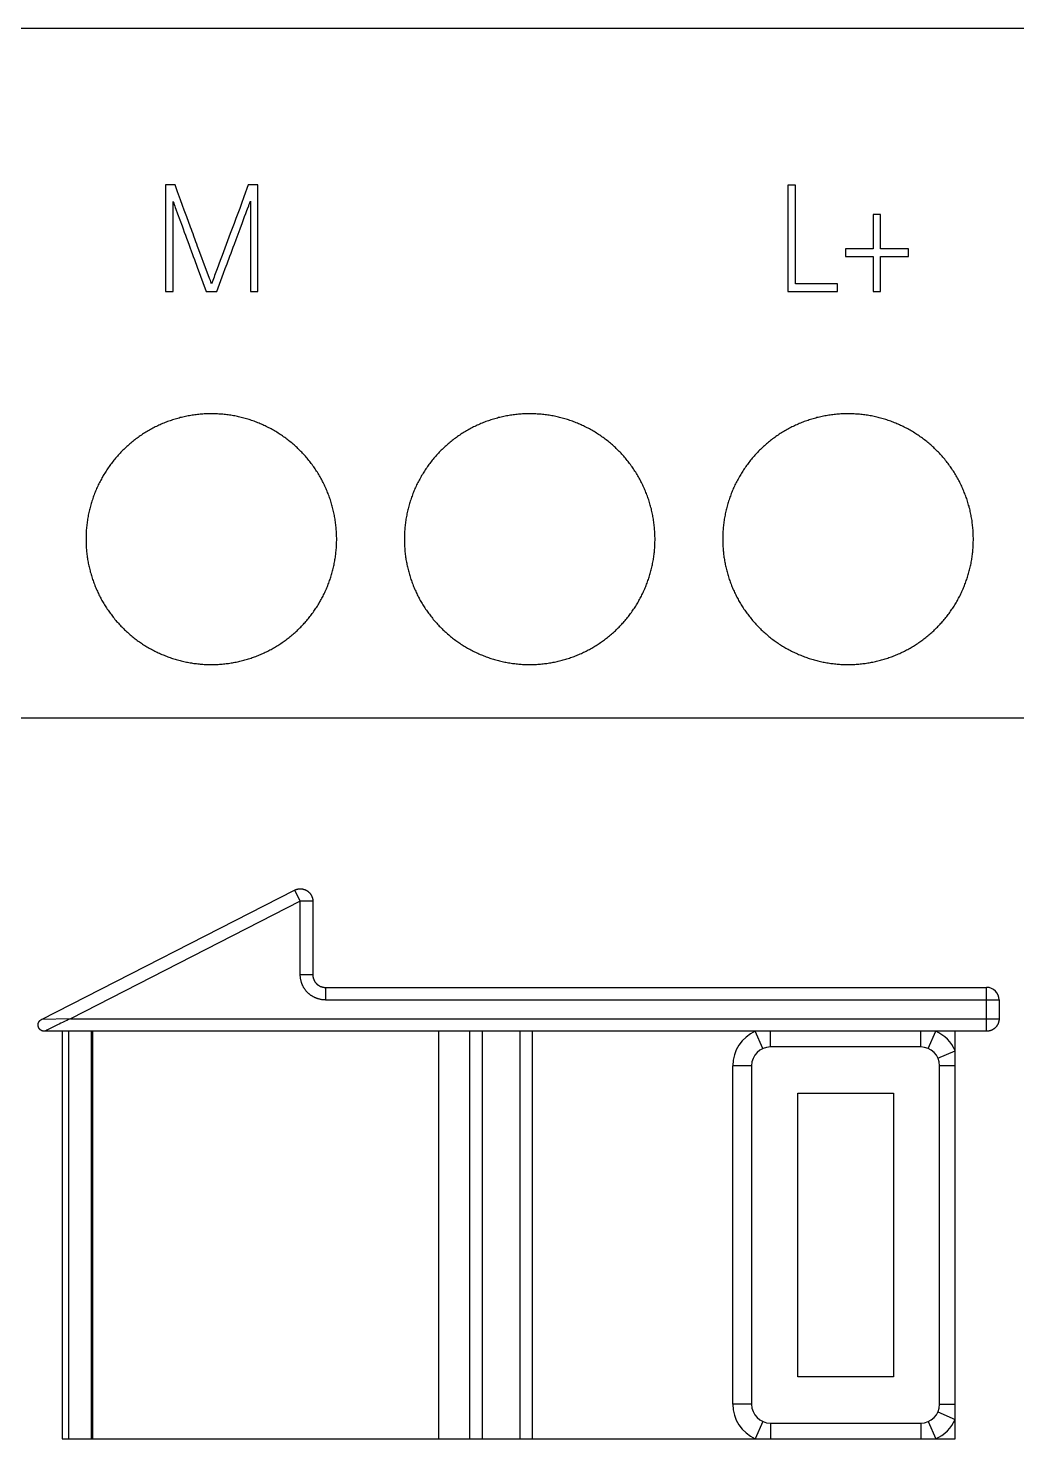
# Model space of a CAD drawing. Extents: x 0 to 420, y 0 to 297.
# Drawn here: x 114.74 to 130.51, y 214.7 to 237.2 of the extents above; entities that cross this region are included whole.
import ezdxf

# ---------------------------------------------------------------- set-up
doc = ezdxf.new("R2010")
doc.units = 0
doc.header["$LTSCALE"] = 23.1
doc.layers.add('10000_FRONT', color=7, linetype='CONTINUOUS')
doc.layers.add('10500_FRONT_LABELING', color=7, linetype='CONTINUOUS')

msp = doc.modelspace()

# ---------------------------------------------------------------- linework, layer by layer
at = {"layer": '10000_FRONT', "color": 7, "linetype": 'CONTINUOUS'}
for p, q in [((107.531, 237.197), (143.031, 237.197)), ((107.531, 226.197), (143.031, 226.197)), ((114.951, 221.386), (118.99, 223.448)), ((118.99, 223.448), (119.081, 223.27)), ((119.081, 223.27), (115.412, 221.397)), ((119.081, 222.097), (119.081, 223.27)), ((119.281, 223.27), (119.081, 223.27)), ((119.281, 223.27), (119.281, 222.097)), ((119.281, 222.097), (119.081, 222.097)), ((119.481, 221.897), (119.481, 221.697)), ((119.481, 221.897), (130.031, 221.897)), ((130.031, 221.197), (130.031, 221.897)), ((119.481, 221.697), (130.231, 221.697)), ((130.231, 221.697), (130.231, 221.397)), ((115.412, 221.397), (114.951, 221.386)), ((115.001, 221.199), (114.996, 221.197)), ((130.031, 221.197), (114.996, 221.197)), ((115.027, 221.212), (115.001, 221.199)), ((115.089, 221.241), (115.037, 221.217)), ((115.166, 221.278), (115.089, 221.241)), ((115.26, 221.324), (115.233, 221.31)), ((115.288, 221.337), (115.26, 221.324)), ((115.281, 221.197), (115.281, 214.697)), ((115.329, 221.357), (115.288, 221.337)), ((115.357, 221.37), (115.329, 221.357)), ((115.384, 221.384), (115.357, 221.37)), ((115.381, 221.197), (115.381, 214.697)), ((115.412, 221.397), (115.384, 221.384)), ((115.412, 221.397), (130.231, 221.397)), ((115.746, 221.197), (115.746, 214.697)), ((115.762, 221.197), (115.762, 214.697)), ((121.29, 214.697), (121.29, 221.197)), ((121.781, 221.197), (121.781, 214.697)), ((121.981, 221.197), (121.981, 214.697)), ((122.581, 221.197), (122.581, 214.697)), ((122.781, 221.197), (122.781, 214.697)), ((126.461, 220.922), (126.341, 221.197)), ((126.581, 220.947), (126.581, 221.197)), ((128.981, 220.947), (128.981, 221.197)), ((129.101, 220.922), (129.221, 221.197)), ((129.531, 214.697), (129.531, 221.197)), ((128.981, 220.947), (126.581, 220.947)), ((129.256, 220.767), (129.531, 220.887)), ((125.981, 215.247), (125.981, 220.647)), ((126.281, 220.647), (125.981, 220.647)), ((126.281, 220.647), (126.281, 215.247)), ((129.281, 215.247), (129.281, 220.647)), ((129.531, 220.647), (129.281, 220.647)), ((127.018, 215.684), (127.018, 220.21)), ((127.018, 220.21), (128.544, 220.21)), ((128.544, 220.21), (128.544, 215.684)), ((128.544, 215.684), (127.018, 215.684)), ((126.281, 215.247), (125.981, 215.247)), ((129.256, 215.127), (129.531, 215.007)), ((129.281, 215.247), (129.531, 215.247)), ((126.461, 214.972), (126.341, 214.697)), ((126.581, 214.947), (126.581, 214.697)), ((126.581, 214.947), (128.981, 214.947)), ((128.981, 214.947), (128.981, 214.697)), ((129.101, 214.972), (129.221, 214.697)), ((115.281, 214.697), (129.531, 214.697))]:
    msp.add_line(p, q, dxfattribs=at)
for points in [[(119.661, 229.047), (119.661, 229.068), (119.66, 229.09), (119.66, 229.111), (119.659, 229.132), (119.658, 229.154), (119.657, 229.175), (119.655, 229.196), (119.653, 229.217), (119.652, 229.238), (119.649, 229.259), (119.647, 229.28), (119.644, 229.301), (119.642, 229.322), (119.639, 229.343), (119.635, 229.364), (119.632, 229.385), (119.628, 229.406), (119.624, 229.426), (119.62, 229.447), (119.616, 229.468), (119.611, 229.489), (119.607, 229.509), (119.602, 229.53), (119.596, 229.55), (119.591, 229.571), (119.585, 229.591), (119.579, 229.612), (119.573, 229.632), (119.567, 229.652), (119.56, 229.673), (119.554, 229.693), (119.547, 229.713), (119.539, 229.733), (119.532, 229.753), (119.524, 229.773), (119.516, 229.793), (119.508, 229.813), (119.5, 229.832), (119.492, 229.852), (119.483, 229.871), (119.474, 229.891), (119.465, 229.91), (119.456, 229.929), (119.446, 229.948), (119.437, 229.967), (119.427, 229.985), (119.417, 230.004), (119.407, 230.022), (119.396, 230.041), (119.386, 230.059), (119.375, 230.077), (119.364, 230.095), (119.353, 230.113), (119.341, 230.131), (119.33, 230.149), (119.318, 230.167), (119.306, 230.184), (119.294, 230.202), (119.281, 230.219), (119.269, 230.236), (119.256, 230.253), (119.243, 230.27), (119.23, 230.287), (119.216, 230.304), (119.203, 230.321), (119.189, 230.337), (119.175, 230.353), (119.161, 230.369), (119.147, 230.385), (119.133, 230.401), (119.118, 230.417), (119.104, 230.432), (119.089, 230.447), (119.074, 230.462), (119.059, 230.477), (119.043, 230.492), (119.028, 230.507), (119.013, 230.521), (118.997, 230.535), (118.981, 230.549), (118.965, 230.563), (118.949, 230.577), (118.933, 230.591), (118.916, 230.604), (118.9, 230.617), (118.883, 230.63), (118.866, 230.643), (118.849, 230.656), (118.832, 230.668), (118.814, 230.681), (118.797, 230.693), (118.779, 230.705), (118.761, 230.717), (118.743, 230.729), (118.725, 230.74), (118.707, 230.751), (118.689, 230.763), (118.67, 230.774), (118.652, 230.784), (118.633, 230.795), (118.614, 230.805), (118.595, 230.815), (118.576, 230.825), (118.557, 230.835), (118.538, 230.844), (118.519, 230.853), (118.5, 230.862), (118.481, 230.871), (118.461, 230.88), (118.442, 230.888), (118.422, 230.896), (118.402, 230.904), (118.383, 230.912), (118.363, 230.92), (118.343, 230.927), (118.323, 230.934), (118.303, 230.941), (118.282, 230.948), (118.262, 230.954), (118.242, 230.961), (118.221, 230.967), (118.201, 230.973), (118.18, 230.978), (118.159, 230.984), (118.139, 230.989), (118.118, 230.994), (118.097, 230.999), (118.076, 231.003), (118.055, 231.008), (118.034, 231.012), (118.012, 231.016), (117.991, 231.019), (117.97, 231.023), (117.949, 231.026), (117.928, 231.029), (117.907, 231.032), (117.886, 231.034), (117.864, 231.037), (117.843, 231.039), (117.822, 231.04), (117.801, 231.042), (117.78, 231.043), (117.758, 231.045), (117.737, 231.045), (117.716, 231.046), (117.695, 231.047), (117.673, 231.047), (117.652, 231.047), (117.631, 231.047), (117.609, 231.046), (117.588, 231.046), (117.567, 231.045), (117.545, 231.044), (117.524, 231.042), (117.503, 231.041), (117.481, 231.039), (117.46, 231.037), (117.439, 231.035), (117.417, 231.032), (117.396, 231.029), (117.375, 231.026), (117.353, 231.023), (117.332, 231.02), (117.311, 231.016), (117.29, 231.012), (117.269, 231.008), (117.248, 231.004), (117.227, 230.999), (117.206, 230.995), (117.186, 230.99), (117.165, 230.985), (117.145, 230.979), (117.124, 230.974), (117.104, 230.968), (117.083, 230.962), (117.063, 230.956), (117.043, 230.949), (117.022, 230.942), (117.002, 230.935), (116.982, 230.928), (116.962, 230.921), (116.942, 230.913), (116.922, 230.906), (116.903, 230.898), (116.883, 230.89), (116.863, 230.881), (116.844, 230.872), (116.824, 230.864), (116.805, 230.854), (116.785, 230.845), (116.766, 230.836), (116.747, 230.826), (116.728, 230.816), (116.709, 230.806), (116.69, 230.796), (116.672, 230.785), (116.653, 230.775), (116.635, 230.764), (116.616, 230.753)], [(124.741, 229.047), (124.741, 229.068), (124.74, 229.09), (124.74, 229.111), (124.739, 229.132), (124.738, 229.154), (124.737, 229.175), (124.735, 229.196), (124.733, 229.217), (124.732, 229.238), (124.729, 229.259), (124.727, 229.28), (124.724, 229.301), (124.722, 229.322), (124.719, 229.343), (124.715, 229.364), (124.712, 229.385), (124.708, 229.406), (124.704, 229.426), (124.7, 229.447), (124.696, 229.468), (124.691, 229.489), (124.687, 229.509), (124.682, 229.53), (124.676, 229.55), (124.671, 229.571), (124.665, 229.591), (124.659, 229.612), (124.653, 229.632), (124.647, 229.652), (124.64, 229.673), (124.634, 229.693), (124.627, 229.713), (124.619, 229.733), (124.612, 229.753), (124.604, 229.773), (124.596, 229.793), (124.588, 229.813), (124.58, 229.832), (124.572, 229.852), (124.563, 229.871), (124.554, 229.891), (124.545, 229.91), (124.536, 229.929), (124.526, 229.948), (124.517, 229.967), (124.507, 229.985), (124.497, 230.004), (124.487, 230.022), (124.476, 230.041), (124.466, 230.059), (124.455, 230.077), (124.444, 230.095), (124.433, 230.113), (124.421, 230.131), (124.41, 230.149), (124.398, 230.167), (124.386, 230.184), (124.374, 230.202), (124.361, 230.219), (124.349, 230.236), (124.336, 230.253), (124.323, 230.27), (124.31, 230.287), (124.296, 230.304), (124.283, 230.321), (124.269, 230.337), (124.255, 230.353), (124.241, 230.369), (124.227, 230.385), (124.213, 230.401), (124.198, 230.417), (124.184, 230.432), (124.169, 230.447), (124.154, 230.462), (124.139, 230.477), (124.123, 230.492), (124.108, 230.507), (124.093, 230.521), (124.077, 230.535), (124.061, 230.549), (124.045, 230.563), (124.029, 230.577), (124.013, 230.591), (123.996, 230.604), (123.98, 230.617), (123.963, 230.63), (123.946, 230.643), (123.929, 230.656), (123.912, 230.668), (123.894, 230.681), (123.877, 230.693), (123.859, 230.705), (123.841, 230.717), (123.823, 230.729), (123.805, 230.74), (123.787, 230.751), (123.769, 230.763), (123.75, 230.774), (123.732, 230.784), (123.713, 230.795), (123.694, 230.805), (123.675, 230.815), (123.656, 230.825), (123.637, 230.835), (123.618, 230.844), (123.599, 230.853), (123.58, 230.862), (123.561, 230.871), (123.541, 230.88), (123.522, 230.888), (123.502, 230.896), (123.482, 230.904), (123.463, 230.912), (123.443, 230.92), (123.423, 230.927), (123.403, 230.934), (123.383, 230.941), (123.362, 230.948), (123.342, 230.954), (123.322, 230.961), (123.301, 230.967), (123.281, 230.973), (123.26, 230.978), (123.239, 230.984), (123.219, 230.989), (123.198, 230.994), (123.177, 230.999), (123.156, 231.003), (123.135, 231.008), (123.114, 231.012), (123.092, 231.016), (123.071, 231.019), (123.05, 231.023), (123.029, 231.026), (123.008, 231.029), (122.987, 231.032), (122.966, 231.034), (122.944, 231.037), (122.923, 231.039), (122.902, 231.04), (122.881, 231.042), (122.86, 231.043), (122.838, 231.045), (122.817, 231.045), (122.796, 231.046), (122.775, 231.047), (122.753, 231.047), (122.732, 231.047), (122.711, 231.047), (122.689, 231.046), (122.668, 231.046), (122.647, 231.045), (122.625, 231.044), (122.604, 231.042), (122.583, 231.041), (122.561, 231.039), (122.54, 231.037), (122.519, 231.035), (122.497, 231.032), (122.476, 231.029), (122.455, 231.026), (122.433, 231.023), (122.412, 231.02), (122.391, 231.016), (122.37, 231.012), (122.349, 231.008), (122.328, 231.004), (122.307, 230.999), (122.286, 230.995), (122.266, 230.99), (122.245, 230.985), (122.225, 230.979), (122.204, 230.974), (122.184, 230.968), (122.163, 230.962), (122.143, 230.956), (122.123, 230.949), (122.102, 230.942), (122.082, 230.935), (122.062, 230.928), (122.042, 230.921), (122.022, 230.913), (122.002, 230.906), (121.983, 230.898), (121.963, 230.89), (121.943, 230.881), (121.924, 230.872), (121.904, 230.864), (121.885, 230.854), (121.865, 230.845), (121.846, 230.836), (121.827, 230.826), (121.808, 230.816), (121.789, 230.806), (121.77, 230.796), (121.752, 230.785), (121.733, 230.775), (121.715, 230.764), (121.696, 230.753)], [(129.821, 229.047), (129.821, 229.068), (129.82, 229.09), (129.82, 229.111), (129.819, 229.132), (129.818, 229.154), (129.817, 229.175), (129.815, 229.196), (129.813, 229.217), (129.812, 229.238), (129.809, 229.259), (129.807, 229.28), (129.804, 229.301), (129.802, 229.322), (129.799, 229.343), (129.795, 229.364), (129.792, 229.385), (129.788, 229.406), (129.784, 229.426), (129.78, 229.447), (129.776, 229.468), (129.771, 229.489), (129.767, 229.509), (129.762, 229.53), (129.756, 229.55), (129.751, 229.571), (129.745, 229.591), (129.739, 229.612), (129.733, 229.632), (129.727, 229.652), (129.72, 229.673), (129.714, 229.693), (129.707, 229.713), (129.699, 229.733), (129.692, 229.753), (129.684, 229.773), (129.676, 229.793), (129.668, 229.813), (129.66, 229.832), (129.652, 229.852), (129.643, 229.871), (129.634, 229.891), (129.625, 229.91), (129.616, 229.929), (129.606, 229.948), (129.597, 229.967), (129.587, 229.985), (129.577, 230.004), (129.567, 230.022), (129.556, 230.041), (129.546, 230.059), (129.535, 230.077), (129.524, 230.095), (129.513, 230.113), (129.501, 230.131), (129.49, 230.149), (129.478, 230.167), (129.466, 230.184), (129.454, 230.202), (129.441, 230.219), (129.429, 230.236), (129.416, 230.253), (129.403, 230.27), (129.39, 230.287), (129.376, 230.304), (129.363, 230.321), (129.349, 230.337), (129.335, 230.353), (129.321, 230.369), (129.307, 230.385), (129.293, 230.401), (129.278, 230.417), (129.264, 230.432), (129.249, 230.447), (129.234, 230.462), (129.219, 230.477), (129.203, 230.492), (129.188, 230.507), (129.173, 230.521), (129.157, 230.535), (129.141, 230.549), (129.125, 230.563), (129.109, 230.577), (129.093, 230.591), (129.076, 230.604), (129.06, 230.617), (129.043, 230.63), (129.026, 230.643), (129.009, 230.656), (128.992, 230.668), (128.974, 230.681), (128.957, 230.693), (128.939, 230.705), (128.921, 230.717), (128.903, 230.729), (128.885, 230.74), (128.867, 230.751), (128.849, 230.763), (128.83, 230.774), (128.812, 230.784), (128.793, 230.795), (128.774, 230.805), (128.755, 230.815), (128.736, 230.825), (128.717, 230.835), (128.698, 230.844), (128.679, 230.853), (128.66, 230.862), (128.641, 230.871), (128.621, 230.88), (128.602, 230.888), (128.582, 230.896), (128.562, 230.904), (128.543, 230.912), (128.523, 230.92), (128.503, 230.927), (128.483, 230.934), (128.463, 230.941), (128.442, 230.948), (128.422, 230.954), (128.402, 230.961), (128.381, 230.967), (128.361, 230.973), (128.34, 230.978), (128.319, 230.984), (128.299, 230.989), (128.278, 230.994), (128.257, 230.999), (128.236, 231.003), (128.215, 231.008), (128.194, 231.012), (128.172, 231.016), (128.151, 231.019), (128.13, 231.023), (128.109, 231.026), (128.088, 231.029), (128.067, 231.032), (128.046, 231.034), (128.024, 231.037), (128.003, 231.039), (127.982, 231.04), (127.961, 231.042), (127.94, 231.043), (127.918, 231.045), (127.897, 231.045), (127.876, 231.046), (127.855, 231.047), (127.833, 231.047), (127.812, 231.047), (127.791, 231.047), (127.769, 231.046), (127.748, 231.046), (127.727, 231.045), (127.705, 231.044), (127.684, 231.042), (127.663, 231.041), (127.641, 231.039), (127.62, 231.037), (127.599, 231.035), (127.577, 231.032), (127.556, 231.029), (127.535, 231.026), (127.513, 231.023), (127.492, 231.02), (127.471, 231.016), (127.45, 231.012), (127.429, 231.008), (127.408, 231.004), (127.387, 230.999), (127.366, 230.995), (127.346, 230.99), (127.325, 230.985), (127.305, 230.979), (127.284, 230.974), (127.264, 230.968), (127.243, 230.962), (127.223, 230.956), (127.203, 230.949), (127.182, 230.942), (127.162, 230.935), (127.142, 230.928), (127.122, 230.921), (127.102, 230.913), (127.082, 230.906), (127.063, 230.898), (127.043, 230.89), (127.023, 230.881), (127.004, 230.872), (126.984, 230.864), (126.965, 230.854), (126.945, 230.845), (126.926, 230.836), (126.907, 230.826), (126.888, 230.816), (126.869, 230.806), (126.85, 230.796), (126.832, 230.785), (126.813, 230.775), (126.795, 230.764), (126.776, 230.753)], [(116.616, 230.753), (116.598, 230.741), (116.58, 230.73), (116.563, 230.719), (116.545, 230.707), (116.527, 230.695), (116.51, 230.683), (116.493, 230.67), (116.475, 230.658), (116.458, 230.645), (116.442, 230.632), (116.425, 230.619), (116.408, 230.606), (116.392, 230.593), (116.375, 230.579), (116.359, 230.565), (116.343, 230.551), (116.327, 230.537), (116.311, 230.523), (116.296, 230.509), (116.28, 230.494), (116.265, 230.479), (116.249, 230.464), (116.234, 230.449), (116.219, 230.433), (116.204, 230.418), (116.19, 230.402), (116.175, 230.386), (116.161, 230.37), (116.147, 230.354), (116.133, 230.338), (116.12, 230.322), (116.106, 230.305), (116.093, 230.289), (116.08, 230.272), (116.067, 230.255), (116.054, 230.238), (116.042, 230.221), (116.029, 230.204), (116.017, 230.187), (116.005, 230.169), (115.994, 230.152), (115.982, 230.134), (115.971, 230.116), (115.959, 230.098), (115.948, 230.08), (115.937, 230.062), (115.927, 230.044), (115.916, 230.025), (115.906, 230.006), (115.896, 229.988), (115.886, 229.969), (115.876, 229.95), (115.867, 229.931), (115.857, 229.911), (115.848, 229.892), (115.839, 229.873), (115.83, 229.853), (115.822, 229.833), (115.814, 229.814), (115.806, 229.794), (115.798, 229.774), (115.79, 229.755), (115.783, 229.735), (115.776, 229.715), (115.769, 229.695), (115.762, 229.675), (115.755, 229.654), (115.749, 229.634), (115.743, 229.614), (115.737, 229.594), (115.731, 229.573), (115.726, 229.553), (115.721, 229.532), (115.716, 229.512), (115.711, 229.491), (115.706, 229.471), (115.702, 229.45), (115.698, 229.429), (115.694, 229.408), (115.69, 229.387), (115.686, 229.366), (115.683, 229.345), (115.68, 229.324), (115.677, 229.303), (115.675, 229.282), (115.672, 229.261), (115.67, 229.239), (115.668, 229.218), (115.666, 229.197), (115.665, 229.175), (115.664, 229.154), (115.663, 229.133), (115.662, 229.111), (115.661, 229.09), (115.661, 229.068), (115.661, 229.047)], [(121.696, 230.753), (121.678, 230.741), (121.66, 230.73), (121.643, 230.719), (121.625, 230.707), (121.607, 230.695), (121.59, 230.683), (121.573, 230.67), (121.555, 230.658), (121.538, 230.645), (121.522, 230.632), (121.505, 230.619), (121.488, 230.606), (121.472, 230.593), (121.455, 230.579), (121.439, 230.565), (121.423, 230.551), (121.407, 230.537), (121.391, 230.523), (121.376, 230.509), (121.36, 230.494), (121.345, 230.479), (121.329, 230.464), (121.314, 230.449), (121.299, 230.433), (121.284, 230.418), (121.27, 230.402), (121.255, 230.386), (121.241, 230.37), (121.227, 230.354), (121.213, 230.338), (121.2, 230.322), (121.186, 230.305), (121.173, 230.289), (121.16, 230.272), (121.147, 230.255), (121.134, 230.238), (121.122, 230.221), (121.109, 230.204), (121.097, 230.187), (121.085, 230.169), (121.074, 230.152), (121.062, 230.134), (121.051, 230.116), (121.039, 230.098), (121.028, 230.08), (121.017, 230.062), (121.007, 230.044), (120.996, 230.025), (120.986, 230.006), (120.976, 229.988), (120.966, 229.969), (120.956, 229.95), (120.947, 229.931), (120.937, 229.911), (120.928, 229.892), (120.919, 229.873), (120.91, 229.853), (120.902, 229.833), (120.894, 229.814), (120.886, 229.794), (120.878, 229.774), (120.87, 229.755), (120.863, 229.735), (120.856, 229.715), (120.849, 229.695), (120.842, 229.675), (120.835, 229.654), (120.829, 229.634), (120.823, 229.614), (120.817, 229.594), (120.811, 229.573), (120.806, 229.553), (120.801, 229.532), (120.796, 229.512), (120.791, 229.491), (120.786, 229.471), (120.782, 229.45), (120.778, 229.429), (120.774, 229.408), (120.77, 229.387), (120.766, 229.366), (120.763, 229.345), (120.76, 229.324), (120.757, 229.303), (120.755, 229.282), (120.752, 229.261), (120.75, 229.239), (120.748, 229.218), (120.746, 229.197), (120.745, 229.175), (120.744, 229.154), (120.743, 229.133), (120.742, 229.111), (120.741, 229.09), (120.741, 229.068), (120.741, 229.047)], [(126.776, 230.753), (126.758, 230.741), (126.74, 230.73), (126.723, 230.719), (126.705, 230.707), (126.687, 230.695), (126.67, 230.683), (126.653, 230.67), (126.635, 230.658), (126.618, 230.645), (126.602, 230.632), (126.585, 230.619), (126.568, 230.606), (126.552, 230.593), (126.535, 230.579), (126.519, 230.565), (126.503, 230.551), (126.487, 230.537), (126.471, 230.523), (126.456, 230.509), (126.44, 230.494), (126.425, 230.479), (126.409, 230.464), (126.394, 230.449), (126.379, 230.433), (126.364, 230.418), (126.35, 230.402), (126.335, 230.386), (126.321, 230.37), (126.307, 230.354), (126.293, 230.338), (126.28, 230.322), (126.266, 230.305), (126.253, 230.289), (126.24, 230.272), (126.227, 230.255), (126.214, 230.238), (126.202, 230.221), (126.189, 230.204), (126.177, 230.187), (126.165, 230.169), (126.154, 230.152), (126.142, 230.134), (126.131, 230.116), (126.119, 230.098), (126.108, 230.08), (126.097, 230.062), (126.087, 230.044), (126.076, 230.025), (126.066, 230.006), (126.056, 229.988), (126.046, 229.969), (126.036, 229.95), (126.027, 229.931), (126.017, 229.911), (126.008, 229.892), (125.999, 229.873), (125.99, 229.853), (125.982, 229.833), (125.974, 229.814), (125.966, 229.794), (125.958, 229.774), (125.95, 229.755), (125.943, 229.735), (125.936, 229.715), (125.929, 229.695), (125.922, 229.675), (125.915, 229.654), (125.909, 229.634), (125.903, 229.614), (125.897, 229.594), (125.891, 229.573), (125.886, 229.553), (125.881, 229.532), (125.876, 229.512), (125.871, 229.491), (125.866, 229.471), (125.862, 229.45), (125.858, 229.429), (125.854, 229.408), (125.85, 229.387), (125.846, 229.366), (125.843, 229.345), (125.84, 229.324), (125.837, 229.303), (125.835, 229.282), (125.832, 229.261), (125.83, 229.239), (125.828, 229.218), (125.826, 229.197), (125.825, 229.175), (125.824, 229.154), (125.823, 229.133), (125.822, 229.111), (125.821, 229.09), (125.821, 229.068), (125.821, 229.047)], [(115.661, 229.047), (115.661, 229.026), (115.661, 229.006), (115.662, 228.985), (115.662, 228.965), (115.663, 228.945), (115.665, 228.924), (115.666, 228.904), (115.667, 228.883), (115.669, 228.863), (115.671, 228.843), (115.673, 228.823), (115.676, 228.803), (115.678, 228.782), (115.681, 228.762), (115.684, 228.742), (115.687, 228.722), (115.691, 228.702), (115.694, 228.682), (115.698, 228.662), (115.702, 228.642), (115.706, 228.622), (115.711, 228.603), (115.715, 228.583), (115.72, 228.563), (115.725, 228.543), (115.73, 228.524), (115.736, 228.504), (115.742, 228.484), (115.747, 228.465), (115.753, 228.445), (115.76, 228.426), (115.766, 228.406), (115.773, 228.387), (115.78, 228.367), (115.787, 228.348), (115.794, 228.329), (115.802, 228.31), (115.809, 228.291), (115.817, 228.272), (115.825, 228.253), (115.833, 228.234), (115.842, 228.216), (115.85, 228.197), (115.859, 228.179), (115.868, 228.161), (115.877, 228.142), (115.886, 228.124), (115.896, 228.106), (115.905, 228.088), (115.915, 228.071), (115.925, 228.053), (115.935, 228.035), (115.946, 228.018), (115.956, 228), (115.967, 227.983), (115.978, 227.966), (115.989, 227.949), (116, 227.932), (116.012, 227.915), (116.024, 227.898), (116.035, 227.882), (116.047, 227.865), (116.06, 227.848), (116.072, 227.832), (116.085, 227.816), (116.097, 227.8), (116.11, 227.784), (116.123, 227.768), (116.137, 227.752), (116.15, 227.736), (116.164, 227.721), (116.177, 227.706), (116.191, 227.691), (116.205, 227.676), (116.219, 227.661), (116.233, 227.646), (116.248, 227.632), (116.262, 227.617), (116.277, 227.603), (116.292, 227.589), (116.307, 227.575), (116.322, 227.561), (116.337, 227.548), (116.352, 227.535), (116.368, 227.521), (116.383, 227.508), (116.399, 227.495), (116.415, 227.482), (116.431, 227.47), (116.447, 227.457), (116.463, 227.445), (116.48, 227.433), (116.496, 227.421), (116.513, 227.409), (116.53, 227.397), (116.547, 227.386), (116.564, 227.374), (116.581, 227.363), (116.599, 227.352), (116.616, 227.341), (116.634, 227.331), (116.652, 227.32), (116.67, 227.31), (116.688, 227.3), (116.706, 227.29), (116.724, 227.28), (116.742, 227.271), (116.76, 227.261), (116.778, 227.252), (116.797, 227.243), (116.815, 227.234), (116.834, 227.226), (116.852, 227.218), (116.871, 227.209), (116.89, 227.201), (116.909, 227.194), (116.928, 227.186), (116.947, 227.179), (116.966, 227.172), (116.985, 227.165), (117.004, 227.158), (117.024, 227.151), (117.043, 227.145), (117.063, 227.138), (117.082, 227.132), (117.102, 227.127), (117.122, 227.121), (117.141, 227.116), (117.161, 227.11), (117.181, 227.105), (117.201, 227.1), (117.222, 227.096), (117.242, 227.091), (117.262, 227.087), (117.282, 227.083), (117.303, 227.079), (117.323, 227.076), (117.343, 227.072), (117.363, 227.069), (117.384, 227.066), (117.404, 227.064), (117.424, 227.061), (117.445, 227.059), (117.465, 227.057), (117.485, 227.055), (117.506, 227.053), (117.526, 227.052), (117.547, 227.05), (117.567, 227.049), (117.587, 227.048), (117.608, 227.048), (117.628, 227.047), (117.649, 227.047), (117.669, 227.047), (117.69, 227.047), (117.71, 227.048), (117.73, 227.048), (117.751, 227.049), (117.771, 227.05), (117.792, 227.051), (117.812, 227.053), (117.833, 227.054), (117.854, 227.056), (117.874, 227.058), (117.895, 227.061), (117.915, 227.063), (117.936, 227.066), (117.956, 227.069), (117.977, 227.072), (117.997, 227.075), (118.017, 227.079), (118.037, 227.083), (118.057, 227.087), (118.077, 227.091), (118.098, 227.095), (118.117, 227.1), (118.137, 227.105), (118.157, 227.11), (118.177, 227.115), (118.197, 227.12), (118.216, 227.126), (118.236, 227.131), (118.255, 227.137), (118.275, 227.144), (118.294, 227.15), (118.314, 227.157), (118.333, 227.163), (118.352, 227.17), (118.371, 227.177), (118.39, 227.185), (118.409, 227.192), (118.428, 227.2), (118.447, 227.208), (118.466, 227.216), (118.485, 227.225), (118.504, 227.233), (118.522, 227.242), (118.541, 227.251), (118.56, 227.26)], [(118.56, 227.26), (118.578, 227.27), (118.596, 227.279), (118.614, 227.289), (118.632, 227.299), (118.65, 227.309), (118.668, 227.319), (118.686, 227.33), (118.703, 227.34), (118.721, 227.351), (118.738, 227.362), (118.755, 227.373), (118.772, 227.384), (118.789, 227.396), (118.806, 227.407), (118.822, 227.419), (118.839, 227.431), (118.855, 227.443), (118.872, 227.455), (118.888, 227.468), (118.904, 227.48), (118.92, 227.493), (118.936, 227.506), (118.951, 227.519), (118.967, 227.532), (118.982, 227.546), (118.998, 227.559), (119.013, 227.573), (119.028, 227.587), (119.043, 227.601), (119.058, 227.616), (119.072, 227.63), (119.087, 227.645), (119.101, 227.659), (119.115, 227.674), (119.129, 227.689), (119.143, 227.705), (119.157, 227.72), (119.17, 227.735), (119.184, 227.751), (119.197, 227.766), (119.21, 227.782), (119.223, 227.798), (119.235, 227.814), (119.248, 227.83), (119.26, 227.846), (119.272, 227.863), (119.284, 227.879), (119.296, 227.896), (119.308, 227.912), (119.319, 227.929), (119.331, 227.946), (119.342, 227.963), (119.353, 227.98), (119.363, 227.998), (119.374, 228.015), (119.384, 228.033), (119.395, 228.05), (119.405, 228.068), (119.415, 228.086), (119.424, 228.104), (119.434, 228.122), (119.443, 228.14), (119.453, 228.159), (119.462, 228.177), (119.471, 228.196), (119.479, 228.214), (119.488, 228.233), (119.496, 228.252), (119.504, 228.271), (119.512, 228.29), (119.519, 228.309), (119.527, 228.328), (119.534, 228.347), (119.541, 228.366), (119.548, 228.385), (119.555, 228.404), (119.561, 228.424), (119.567, 228.443), (119.573, 228.462), (119.579, 228.482), (119.585, 228.501), (119.59, 228.521), (119.596, 228.541), (119.601, 228.56), (119.605, 228.58), (119.61, 228.6), (119.615, 228.62), (119.619, 228.64), (119.623, 228.659), (119.627, 228.679), (119.63, 228.7), (119.634, 228.72), (119.637, 228.74), (119.64, 228.76), (119.643, 228.78), (119.646, 228.801), (119.648, 228.821), (119.65, 228.842), (119.652, 228.862), (119.654, 228.883), (119.656, 228.903), (119.657, 228.924), (119.658, 228.944), (119.659, 228.965), (119.66, 228.985), (119.66, 229.006), (119.661, 229.026), (119.661, 229.047)], [(120.741, 229.047), (120.741, 229.026), (120.741, 229.006), (120.742, 228.985), (120.742, 228.965), (120.743, 228.945), (120.745, 228.924), (120.746, 228.904), (120.747, 228.883), (120.749, 228.863), (120.751, 228.843), (120.753, 228.823), (120.756, 228.803), (120.758, 228.782), (120.761, 228.762), (120.764, 228.742), (120.767, 228.722), (120.771, 228.702), (120.774, 228.682), (120.778, 228.662), (120.782, 228.642), (120.786, 228.622), (120.791, 228.603), (120.795, 228.583), (120.8, 228.563), (120.805, 228.543), (120.81, 228.524), (120.816, 228.504), (120.822, 228.484), (120.827, 228.465), (120.833, 228.445), (120.84, 228.426), (120.846, 228.406), (120.853, 228.387), (120.86, 228.367), (120.867, 228.348), (120.874, 228.329), (120.882, 228.31), (120.889, 228.291), (120.897, 228.272), (120.905, 228.253), (120.913, 228.234), (120.922, 228.216), (120.93, 228.197), (120.939, 228.179), (120.948, 228.161), (120.957, 228.142), (120.966, 228.124), (120.976, 228.106), (120.985, 228.088), (120.995, 228.071), (121.005, 228.053), (121.015, 228.035), (121.026, 228.018), (121.036, 228), (121.047, 227.983), (121.058, 227.966), (121.069, 227.949), (121.08, 227.932), (121.092, 227.915), (121.104, 227.898), (121.115, 227.882), (121.127, 227.865), (121.14, 227.848), (121.152, 227.832), (121.165, 227.816), (121.177, 227.8), (121.19, 227.784), (121.203, 227.768), (121.217, 227.752), (121.23, 227.736), (121.244, 227.721), (121.257, 227.706), (121.271, 227.691), (121.285, 227.676), (121.299, 227.661), (121.313, 227.646), (121.328, 227.632), (121.342, 227.617), (121.357, 227.603), (121.372, 227.589), (121.387, 227.575), (121.402, 227.561), (121.417, 227.548), (121.432, 227.535), (121.448, 227.521), (121.463, 227.508), (121.479, 227.495), (121.495, 227.482), (121.511, 227.47), (121.527, 227.457), (121.543, 227.445), (121.56, 227.433), (121.576, 227.421), (121.593, 227.409), (121.61, 227.397), (121.627, 227.386), (121.644, 227.374), (121.661, 227.363), (121.679, 227.352), (121.696, 227.341), (121.714, 227.331), (121.732, 227.32), (121.75, 227.31), (121.768, 227.3), (121.786, 227.29), (121.804, 227.28), (121.822, 227.271), (121.84, 227.261), (121.858, 227.252), (121.877, 227.243), (121.895, 227.234), (121.914, 227.226), (121.932, 227.218), (121.951, 227.209), (121.97, 227.201), (121.989, 227.194), (122.008, 227.186), (122.027, 227.179), (122.046, 227.172), (122.065, 227.165), (122.084, 227.158), (122.104, 227.151), (122.123, 227.145), (122.143, 227.138), (122.162, 227.132), (122.182, 227.127), (122.202, 227.121), (122.221, 227.116), (122.241, 227.11), (122.261, 227.105), (122.281, 227.1), (122.302, 227.096), (122.322, 227.091), (122.342, 227.087), (122.362, 227.083), (122.383, 227.079), (122.403, 227.076), (122.423, 227.072), (122.443, 227.069), (122.464, 227.066), (122.484, 227.064), (122.504, 227.061), (122.525, 227.059), (122.545, 227.057), (122.565, 227.055), (122.586, 227.053), (122.606, 227.052), (122.627, 227.05), (122.647, 227.049), (122.667, 227.048), (122.688, 227.048), (122.708, 227.047), (122.729, 227.047), (122.749, 227.047), (122.77, 227.047), (122.79, 227.048), (122.81, 227.048), (122.831, 227.049), (122.851, 227.05), (122.872, 227.051), (122.892, 227.053), (122.913, 227.054), (122.934, 227.056), (122.954, 227.058), (122.975, 227.061), (122.995, 227.063), (123.016, 227.066), (123.036, 227.069), (123.057, 227.072), (123.077, 227.075), (123.097, 227.079), (123.117, 227.083), (123.137, 227.087), (123.157, 227.091), (123.178, 227.095), (123.197, 227.1), (123.217, 227.105), (123.237, 227.11), (123.257, 227.115), (123.277, 227.12), (123.296, 227.126), (123.316, 227.131), (123.335, 227.137), (123.355, 227.144), (123.374, 227.15), (123.394, 227.157), (123.413, 227.163), (123.432, 227.17), (123.451, 227.177), (123.47, 227.185), (123.489, 227.192), (123.508, 227.2), (123.527, 227.208), (123.546, 227.216), (123.565, 227.225), (123.584, 227.233), (123.602, 227.242), (123.621, 227.251), (123.64, 227.26)], [(123.64, 227.26), (123.658, 227.27), (123.676, 227.279), (123.694, 227.289), (123.712, 227.299), (123.73, 227.309), (123.748, 227.319), (123.766, 227.33), (123.783, 227.34), (123.801, 227.351), (123.818, 227.362), (123.835, 227.373), (123.852, 227.384), (123.869, 227.396), (123.886, 227.407), (123.902, 227.419), (123.919, 227.431), (123.935, 227.443), (123.952, 227.455), (123.968, 227.468), (123.984, 227.48), (124, 227.493), (124.016, 227.506), (124.031, 227.519), (124.047, 227.532), (124.062, 227.546), (124.078, 227.559), (124.093, 227.573), (124.108, 227.587), (124.123, 227.601), (124.138, 227.616), (124.152, 227.63), (124.167, 227.645), (124.181, 227.659), (124.195, 227.674), (124.209, 227.689), (124.223, 227.705), (124.237, 227.72), (124.25, 227.735), (124.264, 227.751), (124.277, 227.766), (124.29, 227.782), (124.303, 227.798), (124.315, 227.814), (124.328, 227.83), (124.34, 227.846), (124.352, 227.863), (124.364, 227.879), (124.376, 227.896), (124.388, 227.912), (124.399, 227.929), (124.411, 227.946), (124.422, 227.963), (124.433, 227.98), (124.443, 227.998), (124.454, 228.015), (124.464, 228.033), (124.475, 228.05), (124.485, 228.068), (124.495, 228.086), (124.504, 228.104), (124.514, 228.122), (124.523, 228.14), (124.533, 228.159), (124.542, 228.177), (124.551, 228.196), (124.559, 228.214), (124.568, 228.233), (124.576, 228.252), (124.584, 228.271), (124.592, 228.29), (124.599, 228.309), (124.607, 228.328), (124.614, 228.347), (124.621, 228.366), (124.628, 228.385), (124.635, 228.404), (124.641, 228.424), (124.647, 228.443), (124.653, 228.462), (124.659, 228.482), (124.665, 228.501), (124.67, 228.521), (124.676, 228.541), (124.681, 228.56), (124.685, 228.58), (124.69, 228.6), (124.695, 228.62), (124.699, 228.64), (124.703, 228.659), (124.707, 228.679), (124.71, 228.7), (124.714, 228.72), (124.717, 228.74), (124.72, 228.76), (124.723, 228.78), (124.726, 228.801), (124.728, 228.821), (124.73, 228.842), (124.732, 228.862), (124.734, 228.883), (124.736, 228.903), (124.737, 228.924), (124.738, 228.944), (124.739, 228.965), (124.74, 228.985), (124.74, 229.006), (124.741, 229.026), (124.741, 229.047)], [(125.821, 229.047), (125.821, 229.026), (125.821, 229.006), (125.822, 228.985), (125.822, 228.965), (125.823, 228.945), (125.825, 228.924), (125.826, 228.904), (125.827, 228.883), (125.829, 228.863), (125.831, 228.843), (125.833, 228.823), (125.836, 228.803), (125.838, 228.782), (125.841, 228.762), (125.844, 228.742), (125.847, 228.722), (125.851, 228.702), (125.854, 228.682), (125.858, 228.662), (125.862, 228.642), (125.866, 228.622), (125.871, 228.603), (125.875, 228.583), (125.88, 228.563), (125.885, 228.543), (125.89, 228.524), (125.896, 228.504), (125.902, 228.484), (125.907, 228.465), (125.913, 228.445), (125.92, 228.426), (125.926, 228.406), (125.933, 228.387), (125.94, 228.367), (125.947, 228.348), (125.954, 228.329), (125.962, 228.31), (125.969, 228.291), (125.977, 228.272), (125.985, 228.253), (125.993, 228.234), (126.002, 228.216), (126.01, 228.197), (126.019, 228.179), (126.028, 228.161), (126.037, 228.142), (126.046, 228.124), (126.056, 228.106), (126.065, 228.088), (126.075, 228.071), (126.085, 228.053), (126.095, 228.035), (126.106, 228.018), (126.116, 228), (126.127, 227.983), (126.138, 227.966), (126.149, 227.949), (126.16, 227.932), (126.172, 227.915), (126.184, 227.898), (126.195, 227.882), (126.207, 227.865), (126.22, 227.848), (126.232, 227.832), (126.245, 227.816), (126.257, 227.8), (126.27, 227.784), (126.283, 227.768), (126.297, 227.752), (126.31, 227.736), (126.324, 227.721), (126.337, 227.706), (126.351, 227.691), (126.365, 227.676), (126.379, 227.661), (126.393, 227.646), (126.408, 227.632), (126.422, 227.617), (126.437, 227.603), (126.452, 227.589), (126.467, 227.575), (126.482, 227.561), (126.497, 227.548), (126.512, 227.535), (126.528, 227.521), (126.543, 227.508), (126.559, 227.495), (126.575, 227.482), (126.591, 227.47), (126.607, 227.457), (126.623, 227.445), (126.64, 227.433), (126.656, 227.421), (126.673, 227.409), (126.69, 227.397), (126.707, 227.386), (126.724, 227.374), (126.741, 227.363), (126.759, 227.352), (126.776, 227.341), (126.794, 227.331), (126.812, 227.32), (126.83, 227.31), (126.848, 227.3), (126.866, 227.29), (126.884, 227.28), (126.902, 227.271), (126.92, 227.261), (126.938, 227.252), (126.957, 227.243), (126.975, 227.234), (126.994, 227.226), (127.012, 227.218), (127.031, 227.209), (127.05, 227.201), (127.069, 227.194), (127.088, 227.186), (127.107, 227.179), (127.126, 227.172), (127.145, 227.165), (127.164, 227.158), (127.184, 227.151), (127.203, 227.145), (127.223, 227.138), (127.242, 227.132), (127.262, 227.127), (127.282, 227.121), (127.301, 227.116), (127.321, 227.11), (127.341, 227.105), (127.361, 227.1), (127.382, 227.096), (127.402, 227.091), (127.422, 227.087), (127.442, 227.083), (127.463, 227.079), (127.483, 227.076), (127.503, 227.072), (127.523, 227.069), (127.544, 227.066), (127.564, 227.064), (127.584, 227.061), (127.605, 227.059), (127.625, 227.057), (127.645, 227.055), (127.666, 227.053), (127.686, 227.052), (127.707, 227.05), (127.727, 227.049), (127.747, 227.048), (127.768, 227.048), (127.788, 227.047), (127.809, 227.047), (127.829, 227.047), (127.85, 227.047), (127.87, 227.048), (127.89, 227.048), (127.911, 227.049), (127.931, 227.05), (127.952, 227.051), (127.972, 227.053), (127.993, 227.054), (128.014, 227.056), (128.034, 227.058), (128.055, 227.061), (128.075, 227.063), (128.096, 227.066), (128.116, 227.069), (128.137, 227.072), (128.157, 227.075), (128.177, 227.079), (128.197, 227.083), (128.217, 227.087), (128.237, 227.091), (128.258, 227.095), (128.277, 227.1), (128.297, 227.105), (128.317, 227.11), (128.337, 227.115), (128.357, 227.12), (128.376, 227.126), (128.396, 227.131), (128.415, 227.137), (128.435, 227.144), (128.454, 227.15), (128.474, 227.157), (128.493, 227.163), (128.512, 227.17), (128.531, 227.177), (128.55, 227.185), (128.569, 227.192), (128.588, 227.2), (128.607, 227.208), (128.626, 227.216), (128.645, 227.225), (128.664, 227.233), (128.682, 227.242), (128.701, 227.251), (128.72, 227.26)], [(128.72, 227.26), (128.738, 227.27), (128.756, 227.279), (128.774, 227.289), (128.792, 227.299), (128.81, 227.309), (128.828, 227.319), (128.846, 227.33), (128.863, 227.34), (128.881, 227.351), (128.898, 227.362), (128.915, 227.373), (128.932, 227.384), (128.949, 227.396), (128.966, 227.407), (128.982, 227.419), (128.999, 227.431), (129.015, 227.443), (129.032, 227.455), (129.048, 227.468), (129.064, 227.48), (129.08, 227.493), (129.096, 227.506), (129.111, 227.519), (129.127, 227.532), (129.142, 227.546), (129.158, 227.559), (129.173, 227.573), (129.188, 227.587), (129.203, 227.601), (129.218, 227.616), (129.232, 227.63), (129.247, 227.645), (129.261, 227.659), (129.275, 227.674), (129.289, 227.689), (129.303, 227.705), (129.317, 227.72), (129.33, 227.735), (129.344, 227.751), (129.357, 227.766), (129.37, 227.782), (129.383, 227.798), (129.395, 227.814), (129.408, 227.83), (129.42, 227.846), (129.432, 227.863), (129.444, 227.879), (129.456, 227.896), (129.468, 227.912), (129.479, 227.929), (129.491, 227.946), (129.502, 227.963), (129.513, 227.98), (129.523, 227.998), (129.534, 228.015), (129.544, 228.033), (129.555, 228.05), (129.565, 228.068), (129.575, 228.086), (129.584, 228.104), (129.594, 228.122), (129.603, 228.14), (129.613, 228.159), (129.622, 228.177), (129.631, 228.196), (129.639, 228.214), (129.648, 228.233), (129.656, 228.252), (129.664, 228.271), (129.672, 228.29), (129.679, 228.309), (129.687, 228.328), (129.694, 228.347), (129.701, 228.366), (129.708, 228.385), (129.715, 228.404), (129.721, 228.424), (129.727, 228.443), (129.733, 228.462), (129.739, 228.482), (129.745, 228.501), (129.75, 228.521), (129.756, 228.541), (129.761, 228.56), (129.765, 228.58), (129.77, 228.6), (129.775, 228.62), (129.779, 228.64), (129.783, 228.659), (129.787, 228.679), (129.79, 228.7), (129.794, 228.72), (129.797, 228.74), (129.8, 228.76), (129.803, 228.78), (129.806, 228.801), (129.808, 228.821), (129.81, 228.842), (129.812, 228.862), (129.814, 228.883), (129.816, 228.903), (129.817, 228.924), (129.818, 228.944), (129.819, 228.965), (129.82, 228.985), (129.82, 229.006), (129.821, 229.026), (129.821, 229.047)], [(118.99, 223.448), (118.994, 223.45), (118.998, 223.452), (119.003, 223.454), (119.007, 223.456), (119.011, 223.458), (119.016, 223.459), (119.02, 223.461), (119.024, 223.462), (119.029, 223.463), (119.033, 223.464), (119.038, 223.465), (119.043, 223.466), (119.047, 223.467), (119.052, 223.468), (119.056, 223.468), (119.061, 223.469), (119.066, 223.469), (119.07, 223.47), (119.075, 223.47), (119.079, 223.47), (119.084, 223.47), (119.089, 223.47), (119.093, 223.47), (119.098, 223.469), (119.103, 223.469), (119.107, 223.468), (119.112, 223.468), (119.116, 223.467), (119.121, 223.466), (119.125, 223.465), (119.13, 223.464), (119.134, 223.463), (119.139, 223.461), (119.143, 223.46), (119.148, 223.459), (119.152, 223.457), (119.156, 223.455), (119.161, 223.454), (119.165, 223.452), (119.169, 223.45), (119.173, 223.448), (119.177, 223.445), (119.181, 223.443), (119.185, 223.441), (119.189, 223.438), (119.193, 223.436), (119.197, 223.433), (119.201, 223.43), (119.205, 223.427), (119.208, 223.424), (119.212, 223.421), (119.215, 223.418), (119.219, 223.415), (119.222, 223.412), (119.225, 223.409), (119.228, 223.405), (119.231, 223.402), (119.234, 223.398), (119.237, 223.395), (119.24, 223.391), (119.243, 223.387), (119.245, 223.383), (119.248, 223.38), (119.25, 223.376), (119.253, 223.372), (119.255, 223.368), (119.257, 223.364), (119.259, 223.36), (119.261, 223.355), (119.263, 223.351), (119.265, 223.347), (119.267, 223.343), (119.269, 223.338), (119.27, 223.334), (119.272, 223.33), (119.273, 223.325), (119.274, 223.321), (119.275, 223.316), (119.276, 223.312), (119.277, 223.307), (119.278, 223.303), (119.279, 223.298), (119.279, 223.294), (119.28, 223.289), (119.28, 223.284), (119.281, 223.28), (119.281, 223.275), (119.281, 223.27)], [(119.481, 221.697), (119.473, 221.697), (119.466, 221.697), (119.459, 221.698), (119.452, 221.698), (119.445, 221.699), (119.437, 221.699), (119.43, 221.7), (119.423, 221.701), (119.416, 221.702), (119.409, 221.704), (119.402, 221.705), (119.394, 221.707), (119.387, 221.708), (119.38, 221.71), (119.373, 221.712), (119.366, 221.714), (119.359, 221.716), (119.353, 221.718), (119.346, 221.721), (119.339, 221.723), (119.332, 221.726), (119.326, 221.728), (119.319, 221.731), (119.313, 221.734), (119.306, 221.737), (119.3, 221.74), (119.293, 221.744), (119.287, 221.747), (119.281, 221.751), (119.274, 221.755), (119.268, 221.758), (119.262, 221.762), (119.256, 221.766), (119.25, 221.77), (119.244, 221.775), (119.238, 221.779), (119.233, 221.783), (119.227, 221.788), (119.222, 221.792), (119.216, 221.797), (119.211, 221.802), (119.206, 221.807), (119.2, 221.812), (119.195, 221.817), (119.19, 221.822), (119.185, 221.827), (119.181, 221.833), (119.176, 221.838), (119.171, 221.844), (119.167, 221.849), (119.162, 221.855), (119.158, 221.861), (119.154, 221.867), (119.15, 221.873), (119.146, 221.879), (119.142, 221.885), (119.138, 221.891), (119.134, 221.897), (119.131, 221.903), (119.127, 221.91), (119.124, 221.916), (119.121, 221.923), (119.118, 221.929), (119.115, 221.936), (119.112, 221.942), (119.109, 221.949), (119.107, 221.956), (119.104, 221.963), (119.102, 221.969), (119.1, 221.976), (119.097, 221.983), (119.095, 221.99), (119.094, 221.997), (119.092, 222.004), (119.09, 222.011), (119.089, 222.018), (119.087, 222.025), (119.086, 222.032), (119.085, 222.039), (119.084, 222.047), (119.083, 222.054), (119.082, 222.061), (119.082, 222.068), (119.081, 222.075), (119.081, 222.082), (119.081, 222.09), (119.081, 222.097)], [(119.281, 222.097), (119.281, 222.093), (119.281, 222.09), (119.281, 222.086), (119.281, 222.082), (119.282, 222.079), (119.282, 222.075), (119.282, 222.072), (119.283, 222.068), (119.283, 222.065), (119.284, 222.061), (119.285, 222.058), (119.286, 222.054), (119.286, 222.051), (119.287, 222.047), (119.288, 222.044), (119.289, 222.04), (119.29, 222.037), (119.291, 222.033), (119.293, 222.03), (119.294, 222.026), (119.295, 222.023), (119.296, 222.02), (119.298, 222.016), (119.299, 222.013), (119.301, 222.01), (119.302, 222.007), (119.304, 222.003), (119.306, 222), (119.308, 221.997), (119.309, 221.994), (119.311, 221.991), (119.313, 221.988), (119.315, 221.985), (119.317, 221.982), (119.319, 221.979), (119.322, 221.976), (119.324, 221.973), (119.326, 221.97), (119.328, 221.968), (119.331, 221.965), (119.333, 221.962), (119.336, 221.959), (119.338, 221.957), (119.341, 221.954), (119.343, 221.952), (119.346, 221.949), (119.348, 221.947), (119.351, 221.945), (119.354, 221.942), (119.357, 221.94), (119.36, 221.938), (119.362, 221.936), (119.365, 221.934), (119.368, 221.932), (119.371, 221.93), (119.374, 221.928), (119.378, 221.926), (119.381, 221.924), (119.384, 221.922), (119.387, 221.92), (119.39, 221.919), (119.393, 221.917), (119.397, 221.916), (119.4, 221.914), (119.403, 221.913), (119.407, 221.911), (119.41, 221.91), (119.413, 221.909), (119.417, 221.908), (119.42, 221.907), (119.424, 221.905), (119.427, 221.904), (119.431, 221.904), (119.434, 221.903), (119.438, 221.902), (119.441, 221.901), (119.445, 221.9), (119.448, 221.9), (119.452, 221.899), (119.455, 221.899), (119.459, 221.898), (119.463, 221.898), (119.466, 221.898), (119.47, 221.897), (119.473, 221.897), (119.477, 221.897), (119.481, 221.897)], [(114.996, 221.197), (114.994, 221.197), (114.991, 221.197), (114.989, 221.197), (114.987, 221.197), (114.984, 221.198), (114.982, 221.198), (114.979, 221.198), (114.977, 221.199), (114.974, 221.199), (114.972, 221.2), (114.97, 221.201), (114.967, 221.201), (114.965, 221.202), (114.963, 221.203), (114.96, 221.204), (114.958, 221.205), (114.956, 221.206), (114.953, 221.207), (114.951, 221.208), (114.949, 221.209), (114.947, 221.21), (114.945, 221.211), (114.943, 221.213), (114.941, 221.214), (114.938, 221.215), (114.936, 221.217), (114.935, 221.218), (114.933, 221.22), (114.931, 221.222), (114.929, 221.223), (114.927, 221.225), (114.925, 221.227), (114.924, 221.229), (114.922, 221.23), (114.92, 221.232), (114.919, 221.234), (114.917, 221.236), (114.916, 221.238), (114.914, 221.24), (114.913, 221.242), (114.912, 221.244), (114.91, 221.246), (114.909, 221.248), (114.908, 221.251), (114.907, 221.253), (114.906, 221.255), (114.905, 221.257), (114.904, 221.259), (114.903, 221.262), (114.902, 221.264), (114.901, 221.266), (114.901, 221.269), (114.9, 221.271), (114.899, 221.274), (114.899, 221.276), (114.898, 221.278), (114.898, 221.281), (114.897, 221.283), (114.897, 221.286), (114.897, 221.288), (114.897, 221.291), (114.897, 221.293), (114.896, 221.296), (114.896, 221.298), (114.897, 221.301), (114.897, 221.303), (114.897, 221.305), (114.897, 221.308), (114.897, 221.31), (114.898, 221.313), (114.898, 221.315), (114.899, 221.318), (114.899, 221.32), (114.9, 221.322), (114.9, 221.325), (114.901, 221.327), (114.902, 221.33), (114.903, 221.332), (114.904, 221.334), (114.905, 221.336), (114.906, 221.339), (114.907, 221.341), (114.908, 221.343), (114.909, 221.345), (114.91, 221.348), (114.911, 221.35), (114.913, 221.352), (114.914, 221.354), (114.916, 221.356), (114.917, 221.358), (114.919, 221.36), (114.92, 221.362), (114.922, 221.363), (114.923, 221.365), (114.925, 221.367), (114.927, 221.369), (114.929, 221.37), (114.931, 221.372), (114.932, 221.374), (114.934, 221.375), (114.936, 221.377), (114.938, 221.378), (114.94, 221.38), (114.942, 221.381), (114.944, 221.382), (114.947, 221.384), (114.949, 221.385), (114.951, 221.386)], [(115.037, 221.217), (115.032, 221.214), (115.027, 221.212)], [(115.233, 221.31), (115.206, 221.298), (115.166, 221.278)], [(130.231, 221.397), (130.231, 221.393), (130.231, 221.39), (130.23, 221.386), (130.23, 221.383), (130.23, 221.379), (130.23, 221.375), (130.229, 221.372), (130.229, 221.368), (130.228, 221.365), (130.227, 221.361), (130.227, 221.358), (130.226, 221.354), (130.225, 221.351), (130.224, 221.347), (130.223, 221.344), (130.223, 221.341), (130.221, 221.337), (130.22, 221.334), (130.219, 221.33), (130.218, 221.327), (130.217, 221.324), (130.215, 221.32), (130.214, 221.317), (130.213, 221.314), (130.211, 221.311), (130.209, 221.307), (130.208, 221.304), (130.206, 221.301), (130.204, 221.298), (130.203, 221.295), (130.201, 221.292), (130.199, 221.289), (130.197, 221.286), (130.195, 221.283), (130.193, 221.28), (130.191, 221.277), (130.189, 221.274), (130.187, 221.272), (130.184, 221.269), (130.182, 221.266), (130.18, 221.263), (130.177, 221.261), (130.175, 221.258), (130.172, 221.256), (130.17, 221.253), (130.167, 221.251), (130.165, 221.248), (130.162, 221.246), (130.159, 221.244), (130.156, 221.241), (130.154, 221.239), (130.151, 221.237), (130.148, 221.235), (130.145, 221.233), (130.142, 221.231), (130.139, 221.229), (130.136, 221.227), (130.133, 221.225), (130.13, 221.223), (130.127, 221.222), (130.124, 221.22), (130.121, 221.218), (130.117, 221.217), (130.114, 221.215), (130.111, 221.214), (130.108, 221.212), (130.104, 221.211), (130.101, 221.21), (130.098, 221.209), (130.094, 221.207), (130.091, 221.206), (130.087, 221.205), (130.084, 221.204), (130.08, 221.203), (130.077, 221.203), (130.074, 221.202), (130.07, 221.201), (130.067, 221.2), (130.063, 221.2), (130.059, 221.199), (130.056, 221.199), (130.052, 221.198), (130.049, 221.198), (130.045, 221.198), (130.042, 221.197), (130.038, 221.197), (130.034, 221.197), (130.031, 221.197)]]:
    msp.add_lwpolyline(points, dxfattribs=at)
for centre, radius, start, end in [((130.031, 221.697), 0.2, 0, 90), ((126.581, 220.647), 0.6, 113.5565, 180), ((128.981, 220.647), 0.6, 23.5565, 66.4435), ((126.581, 220.647), 0.3, 90, 180), ((128.981, 220.647), 0.3, 0, 90), ((126.581, 215.247), 0.6, 180, 246.4435), ((126.581, 215.247), 0.3, 180, 270), ((128.981, 215.247), 0.3, 270, 360), ((128.981, 215.247), 0.6, 293.5565, 336.4435)]:
    msp.add_arc(centre, radius, start, end, dxfattribs=at)
at = {"layer": '10500_FRONT_LABELING', "color": 7, "linetype": 'CONTINUOUS'}
for p, q in [((116.931, 234.697), (116.931, 232.997)), ((117.082, 234.697), (116.931, 234.697)), ((117.122, 234.588), (117.082, 234.697)), ((118.251, 234.697), (118.182, 234.509)), ((118.404, 234.697), (118.251, 234.697)), ((118.404, 232.997), (118.404, 234.697)), ((126.861, 234.695), (126.861, 232.997)), ((126.981, 234.695), (126.861, 234.695)), ((126.981, 233.117), (126.981, 234.695)), ((118.182, 234.509), (118.143, 234.402)), ((117.051, 232.997), (117.051, 234.433)), ((117.122, 234.238), (117.194, 234.044)), ((117.228, 234.297), (117.202, 234.37)), ((117.249, 234.243), (117.228, 234.297)), ((117.269, 234.188), (117.249, 234.243)), ((118.093, 234.268), (118.073, 234.215)), ((118.113, 234.322), (118.093, 234.268)), ((118.143, 234.402), (118.113, 234.322)), ((118.192, 234.194), (118.211, 234.243)), ((118.284, 234.438), (118.284, 232.997)), ((128.221, 234.225), (128.221, 233.678)), ((128.339, 234.225), (128.221, 234.225)), ((128.339, 233.678), (128.339, 234.225)), ((117.194, 234.044), (117.212, 233.995)), ((117.33, 234.025), (117.269, 234.188)), ((117.343, 233.988), (117.33, 234.025)), ((118.073, 234.215), (118.053, 234.161)), ((118.12, 233.999), (118.156, 234.096)), ((118.156, 234.096), (118.174, 234.145)), ((118.174, 234.145), (118.192, 234.194)), ((117.212, 233.995), (117.23, 233.946)), ((117.23, 233.946), (117.247, 233.898)), ((117.356, 233.952), (117.343, 233.988)), ((117.369, 233.916), (117.356, 233.952)), ((117.415, 233.788), (117.402, 233.824)), ((117.428, 233.752), (117.415, 233.788)), ((117.963, 233.921), (117.834, 233.573)), ((117.983, 233.974), (117.963, 233.921)), ((118.029, 233.754), (118.056, 233.828)), ((118.056, 233.828), (118.12, 233.999)), ((117.301, 233.751), (117.318, 233.703)), ((117.318, 233.703), (117.345, 233.63)), ((117.345, 233.63), (117.354, 233.606)), ((117.354, 233.606), (117.372, 233.557)), ((117.372, 233.557), (117.39, 233.508)), ((117.442, 233.715), (117.428, 233.752)), ((117.462, 233.661), (117.442, 233.715)), ((117.482, 233.606), (117.462, 233.661)), ((117.509, 233.534), (117.482, 233.606)), ((117.834, 233.573), (117.804, 233.492)), ((117.912, 233.437), (117.957, 233.559)), ((117.957, 233.559), (117.975, 233.608)), ((117.975, 233.608), (118.011, 233.705)), ((118.011, 233.705), (118.029, 233.754)), ((127.778, 233.678), (127.778, 233.558)), ((128.221, 233.678), (127.778, 233.678)), ((127.778, 233.558), (128.221, 233.558)), ((128.221, 233.558), (128.221, 232.997)), ((128.787, 233.678), (128.339, 233.678)), ((128.339, 232.997), (128.339, 233.558)), ((128.339, 233.558), (128.787, 233.558)), ((128.787, 233.558), (128.787, 233.678)), ((117.39, 233.508), (117.434, 233.386)), ((117.434, 233.386), (117.577, 232.997)), ((117.536, 233.461), (117.509, 233.534)), ((117.563, 233.389), (117.536, 233.461)), ((117.631, 233.207), (117.563, 233.389)), ((117.754, 233.359), (117.734, 233.305)), ((117.804, 233.492), (117.754, 233.359)), ((117.857, 233.29), (117.884, 233.363)), ((117.884, 233.363), (117.912, 233.437)), ((117.645, 233.171), (117.631, 233.207)), ((117.676, 233.144), (117.666, 233.117)), ((117.749, 232.997), (117.857, 233.29)), ((127.655, 233.117), (126.981, 233.117)), ((127.655, 232.997), (127.655, 233.117)), ((116.931, 232.997), (117.051, 232.997)), ((117.577, 232.997), (117.749, 232.997)), ((118.284, 232.997), (118.404, 232.997)), ((126.861, 232.997), (127.655, 232.997)), ((128.221, 232.997), (128.339, 232.997))]:
    msp.add_line(p, q, dxfattribs=at)
for points in [[(117.202, 234.37), (117.168, 234.461), (117.122, 234.588)], [(117.051, 234.433), (117.06, 234.408), (117.068, 234.384), (117.077, 234.36), (117.086, 234.335), (117.095, 234.311), (117.122, 234.238)], [(118.211, 234.243), (118.229, 234.291), (118.239, 234.316), (118.257, 234.364)], [(118.257, 234.364), (118.266, 234.389), (118.275, 234.413), (118.284, 234.438)], [(118.053, 234.161), (118.023, 234.081), (117.983, 233.974)], [(117.247, 233.898), (117.265, 233.849), (117.274, 233.824), (117.301, 233.751)], [(117.402, 233.824), (117.382, 233.879), (117.369, 233.916)], [(117.666, 233.117), (117.659, 233.135), (117.652, 233.153), (117.645, 233.171)], [(117.734, 233.305), (117.724, 233.278), (117.714, 233.252), (117.705, 233.225), (117.695, 233.198), (117.676, 233.144)]]:
    msp.add_lwpolyline(points, dxfattribs=at)

doc.saveas('drawing.dxf')
